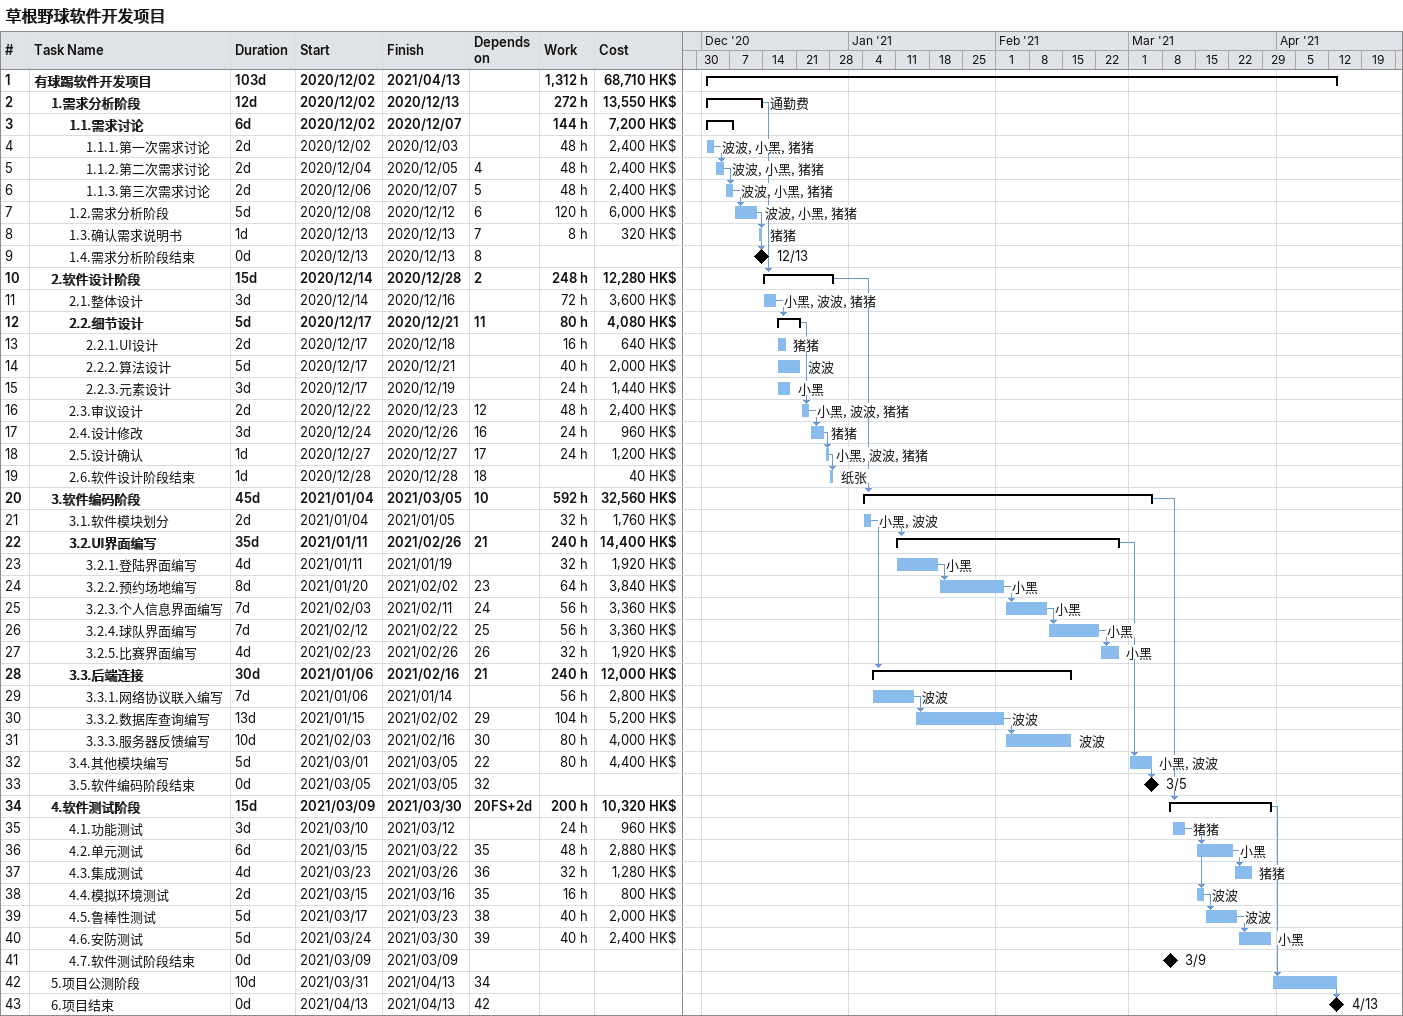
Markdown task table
草根野球软件开发项目

| ID | Level | Task | Duration | Start | Finish | Predecessors | Resources | Work (h) | Cost (HK$) |
|---|---|---|---|---|---|---|---|---|---|
| 1 | 1 | **有球踢软件开发项目** | 103d | 2020-12-02 | 2021-04-13 |  |  | 1312 | 68710 |
| 2 | 2 | **1.需求分析阶段** | 12d | 2020-12-02 | 2020-12-13 |  | 通勤费 | 272 | 13550 |
| 3 | 3 | **1.1.需求讨论** | 6d | 2020-12-02 | 2020-12-07 |  |  | 144 | 7200 |
| 4 | 4 | 1.1.1.第一次需求讨论 | 2d | 2020-12-02 | 2020-12-03 |  | 波波, 小黑, 猪猪 | 48 | 2400 |
| 5 | 4 | 1.1.2.第二次需求讨论 | 2d | 2020-12-04 | 2020-12-05 | 4 | 波波, 小黑, 猪猪 | 48 | 2400 |
| 6 | 4 | 1.1.3.第三次需求讨论 | 2d | 2020-12-06 | 2020-12-07 | 5 | 波波, 小黑, 猪猪 | 48 | 2400 |
| 7 | 3 | 1.2.需求分析阶段 | 5d | 2020-12-08 | 2020-12-12 | 6 | 波波, 小黑, 猪猪 | 120 | 6000 |
| 8 | 3 | 1.3.确认需求说明书 | 1d | 2020-12-13 | 2020-12-13 | 7 | 猪猪 | 8 | 320 |
| 9 | 3 | 1.4.需求分析阶段结束 | 0d | 2020-12-13 | 2020-12-13 | 8 |  |  |  |
| 10 | 2 | **2.软件设计阶段** | 15d | 2020-12-14 | 2020-12-28 | 2 |  | 248 | 12280 |
| 11 | 3 | 2.1.整体设计 | 3d | 2020-12-14 | 2020-12-16 |  | 小黑, 波波, 猪猪 | 72 | 3600 |
| 12 | 3 | **2.2.细节设计** | 5d | 2020-12-17 | 2020-12-21 | 11 |  | 80 | 4080 |
| 13 | 4 | 2.2.1.UI设计 | 2d | 2020-12-17 | 2020-12-18 |  | 猪猪 | 16 | 640 |
| 14 | 4 | 2.2.2.算法设计 | 5d | 2020-12-17 | 2020-12-21 |  | 波波 | 40 | 2000 |
| 15 | 4 | 2.2.3.元素设计 | 3d | 2020-12-17 | 2020-12-19 |  | 小黑 | 24 | 1440 |
| 16 | 3 | 2.3.审议设计 | 2d | 2020-12-22 | 2020-12-23 | 12 | 小黑, 波波, 猪猪 | 48 | 2400 |
| 17 | 3 | 2.4.设计修改 | 3d | 2020-12-24 | 2020-12-26 | 16 | 猪猪 | 24 | 960 |
| 18 | 3 | 2.5.设计确认 | 1d | 2020-12-27 | 2020-12-27 | 17 | 小黑, 波波, 猪猪 | 24 | 1200 |
| 19 | 3 | 2.6.软件设计阶段结束 | 1d | 2020-12-28 | 2020-12-28 | 18 | 纸张 |  | 40 |
| 20 | 2 | **3.软件编码阶段** | 45d | 2021-01-04 | 2021-03-05 | 10 |  | 592 | 32560 |
| 21 | 3 | 3.1.软件模块划分 | 2d | 2021-01-04 | 2021-01-05 |  | 小黑, 波波 | 32 | 1760 |
| 22 | 3 | **3.2.UI界面编写** | 35d | 2021-01-11 | 2021-02-26 | 21 |  | 240 | 14400 |
| 23 | 4 | 3.2.1.登陆界面编写 | 4d | 2021-01-11 | 2021-01-19 |  | 小黑 | 32 | 1920 |
| 24 | 4 | 3.2.2.预约场地编写 | 8d | 2021-01-20 | 2021-02-02 | 23 | 小黑 | 64 | 3840 |
| 25 | 4 | 3.2.3.个人信息界面编写 | 7d | 2021-02-03 | 2021-02-11 | 24 | 小黑 | 56 | 3360 |
| 26 | 4 | 3.2.4.球队界面编写 | 7d | 2021-02-12 | 2021-02-22 | 25 | 小黑 | 56 | 3360 |
| 27 | 4 | 3.2.5.比赛界面编写 | 4d | 2021-02-23 | 2021-02-26 | 26 | 小黑 | 32 | 1920 |
| 28 | 3 | **3.3.后端连接** | 30d | 2021-01-06 | 2021-02-16 | 21 |  | 240 | 12000 |
| 29 | 4 | 3.3.1.网络协议联入编写 | 7d | 2021-01-06 | 2021-01-14 |  | 波波 | 56 | 2800 |
| 30 | 4 | 3.3.2.数据库查询编写 | 13d | 2021-01-15 | 2021-02-02 | 29 | 波波 | 104 | 5200 |
| 31 | 4 | 3.3.3.服务器反馈编写 | 10d | 2021-02-03 | 2021-02-16 | 30 | 波波 | 80 | 4000 |
| 32 | 3 | 3.4.其他模块编写 | 5d | 2021-03-01 | 2021-03-05 | 22 | 小黑, 波波 | 80 | 4400 |
| 33 | 3 | 3.5.软件编码阶段结束 | 0d | 2021-03-05 | 2021-03-05 | 32 |  |  |  |
| 34 | 2 | **4.软件测试阶段** | 15d | 2021-03-09 | 2021-03-30 | 20FS+2d |  | 200 | 10320 |
| 35 | 3 | 4.1.功能测试 | 3d | 2021-03-10 | 2021-03-12 |  | 猪猪 | 24 | 960 |
| 36 | 3 | 4.2.单元测试 | 6d | 2021-03-15 | 2021-03-22 | 35 | 小黑 | 48 | 2880 |
| 37 | 3 | 4.3.集成测试 | 4d | 2021-03-23 | 2021-03-26 | 36 | 猪猪 | 32 | 1280 |
| 38 | 3 | 4.4.模拟环境测试 | 2d | 2021-03-15 | 2021-03-16 | 35 | 波波 | 16 | 800 |
| 39 | 3 | 4.5.鲁棒性测试 | 5d | 2021-03-17 | 2021-03-23 | 38 | 波波 | 40 | 2000 |
| 40 | 3 | 4.6.安防测试 | 5d | 2021-03-24 | 2021-03-30 | 39 | 小黑 | 40 | 2400 |
| 41 | 3 | 4.7.软件测试阶段结束 | 0d | 2021-03-09 | 2021-03-09 |  |  |  |  |
| 42 | 2 | 5.项目公测阶段 | 10d | 2021-03-31 | 2021-04-13 | 34 |  |  |  |
| 43 | 2 | 6.项目结束 | 0d | 2021-04-13 | 2021-04-13 | 42 |  |  |  |
